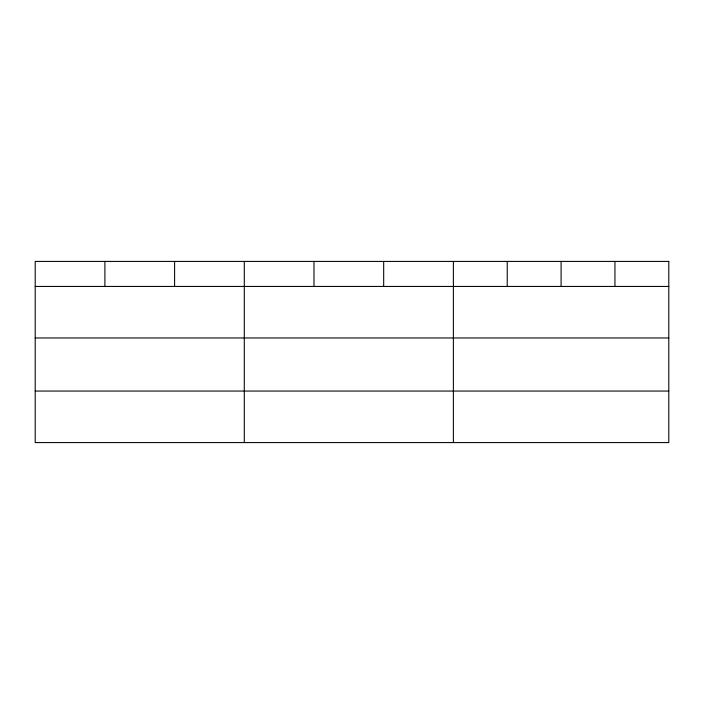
<?xml version="1.0" encoding="UTF-8"?>
<svg xmlns="http://www.w3.org/2000/svg" width="704" height="704" viewBox="0 0 704 704"><rect width="100%" height="100%" fill="white"/><g stroke="black" fill="none" stroke-linecap="round" stroke-linejoin="round"><path stroke-width="1.06" d="M35.2 286.44L668.8 286.44M35.2 337.973L668.8 337.973M35.2 391.054L668.8 391.054M614.944 261.422L614.944 286.44M561.088 261.422L561.088 286.44M507.232 261.422L507.232 286.44M453.376 261.422L453.376 442.578M383.68 261.422L383.68 286.44M313.984 261.422L313.984 286.44M244.288 261.422L244.288 442.578M174.592 261.422L174.592 286.44M104.896 261.422L104.896 286.44M668.8 261.422L35.2 261.422L35.2 442.578L668.8 442.578L668.8 261.422"/></g></svg>
